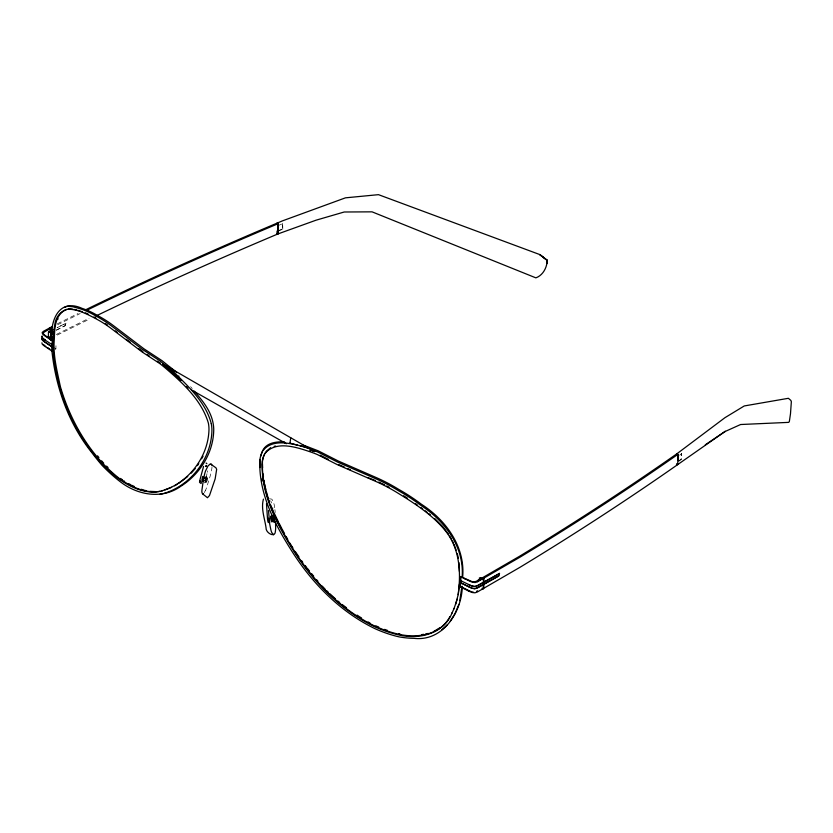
<?xml version="1.0" encoding="UTF-8"?>
<svg xmlns="http://www.w3.org/2000/svg" width="833" height="833" viewBox="0 0 833 833"><rect width="100%" height="100%" fill="white"/><g stroke="black" fill="none" stroke-linecap="round" stroke-linejoin="round"><path stroke-width="0.62" stroke-dasharray="4.17 3.12" d="M54.988 349.381L55.884 348.892L55.998 344.425M277.681 231.345L282.814 229.19L282.616 223.296L280.471 224.192M282.814 229.19L282.616 223.296M678.114 461.253L681.123 459.15L681.269 453.516L681.571 459.347L678.562 461.461M212.019 466.782L211.894 468.229A61.173 27.739 -51.3 0 1 209.749 477.476L206.594 487.565A19.149 8.684 -51.3 0 1 205.324 490.71M207.438 470.843L207.23 472.28M206.98 473.738L206.199 477.528L205.334 477.351M205.241 481.516L205.824 478.996L207.396 478.246L204.272 475.716M205.21 477.559A1.322 0.802 62.3 0 1 206.522 479.392L204.262 477.726M204.949 482.776L206.511 482.036L207.396 478.246M207.688 477.736L206.615 482.359L204.658 483.286L205.73 478.663L207.688 477.736L206.126 476.466M56.436 330.201L65.182 325.786L66.057 323.235L57.102 327.504M56.227 330.087L64.984 325.661L65.869 323.11M205.324 490.71L204.21 492.636M679.624 455.182L681.717 453.714M269.496 498.769L271.922 499.175L274.067 504.121A61.173 41.577 -70.6 0 1 274.682 507.766M57.383 323.766L78.135 313.489M57.571 324.776L80.187 313.541M57.3 327.619L66.057 323.235M56.311 334.481L89.006 318.289M57.3 335.053L89.943 318.893M204.095 480.662L205.959 479.777M277.826 225.712L282.96 223.546M278.357 230.658L282.47 228.929M206.24 479.319L204.71 477.923M52.885 346.882L55.884 348.892M205.418 476.903L206.199 477.528M204.741 478.35L206.188 479.516M204.949 480.766L206.511 482.036M190.632 386.658L192.204 388.605M270.725 500.789L271.548 502.945M272.776 507.443L272.974 508.307M205.095 477.892A1.052 0.646 62.3 0 1 206.147 479.246A1.052 0.646 62.3 0 1 205.116 479.579M205.189 477.85A1.052 0.646 62.3 0 1 206.24 479.194A1.052 0.646 62.3 0 1 205.21 479.527M206.459 479.641A1.322 0.802 62.3 0 1 205.033 479.402M274.921 509.629A61.173 41.577 -70.6 0 1 275.182 512.472"/><path stroke-width="1.25" d="M42.046 338.188A15.765 8.83 1.5 0 0 41.796 338.448L42.233 339.926A22.574 12.641 1.5 0 0 45.19 342.311L51.979 346.882L52.271 351.047L52.625 340.489L46.096 336.115A20.2 11.308 1.5 0 1 43.628 334.158L43.222 333.065A15.202 8.517 1.5 0 1 44.815 331.69L52.417 327.577M468.323 590.847A22.095 12.37 1.5 0 0 472.394 592.544L474.893 592.815A15.671 8.778 1.5 0 0 477.476 591.93L520.146 567.2A3603.423 2017.307 1.5 0 0 677.541 464.699A68.025 44.909 55 0 0 677.864 460.482L677.916 458.369A68.025 44.909 55 0 0 677.802 454.422L676.698 453.923A3602.017 2016.516 1.5 0 1 519.365 556.382L476.757 581.07A15.202 8.517 1.5 0 1 474.258 581.923L472.342 581.663A20.2 11.308 1.5 0 1 468.917 580.216L460.639 576.634L460.378 586.911L468.313 590.857M678.041 460.399L678.093 458.244A68.025 44.909 55 0 0 677.979 454.297L676.875 453.798L724.949 417.687L744.265 405.952L788.393 398.299L790.84 400.402L791.35 401.662L790.486 413.814L789.33 421.644L788.622 422.373L740.61 424.518L724.793 431.65M460.378 586.911L460.784 576.488M53.177 329.462L48.491 332.013L48.356 337.178L52.25 337.584M50.157 336.397L50.095 338.969L52.146 337.844M50.251 332.544L50.355 328.691L49.355 328.119A68.025 40.432 61.5 0 0 49.314 328.525M51.958 332.752L50.646 333.492L50.594 335.845L51.427 335.98M50.886 330.93L50.948 328.369L49.959 327.786A68.025 40.432 61.5 0 0 49.876 328.608M51.979 346.882L52.167 344.695L45.232 340.176M96.711 315.624A3602.017 2016.516 1.5 0 1 277.753 234.011L278.014 223.744L277.15 223.109A3603.423 2017.307 1.5 0 0 89.266 308.012L85.861 309.689M277.972 233.917L278.232 223.65L277.368 223.015L282.502 220.849L345.456 197.838L378.474 194.662L539.753 254.554L547.177 260.333C547.073 267.549 542.918 275.369 535.858 277.858L372.059 211.842L344.216 211.999L316.071 220.183L277.972 233.917L277.108 233.282A68.067 35.371 67.2 0 1 277.045 231.064M677.645 458.775L677.708 456.526M206.032 466.428L206.063 465.605M51.844 340.53C49.928 321.121 58.518 297.693 82.186 308.408A177.21 94.431 79.8 0 1 97.805 315.665M52.448 326.442L43.805 331.128A15.671 8.778 1.5 0 0 42.16 332.554L42.566 333.95A22.095 12.37 1.5 0 0 45.471 336.282L52.25 340.853L52.167 344.695M459.42 584.068L458.337 594.075L455.661 604.269M461.899 586.463L459.795 600.718M462.325 586.328C461.763 612.13 442.833 641.774 413.918 638.338A106.437 58.404 37.5 0 1 399.205 636.901L396.269 636.204A112.236 59.914 41.7 0 1 375.298 628.821C341.041 612.317 313.281 584.527 292.872 552.758C275.077 525.04 258.365 493.688 259.865 459.754A30.696 18.034 71.2 0 1 261.833 452.788C264.821 442.896 275.744 441.428 284.542 441.917M52.083 347.059L52.26 344.904M260.271 459.462L260.292 467.563M289.946 443.333L290.738 437.762M458.098 594.668C461.149 573.052 459.889 549.155 445.832 531.339C432.931 515.19 415.157 503.746 397.747 493.011A182.646 137.528 60.3 0 0 375.069 481.11L337.282 464.627L317.279 454.506A141.548 99.106 66.6 0 0 310.168 451.819C296.413 447.165 276.004 440.355 265.019 453.423M164.497 365.375L162.612 363.782L181.146 380.556M52.989 332.419C52.281 331.93 52.5 330.722 52.489 332.232M480.745 578.373C483.463 579.83 478.267 578.81 480.266 578.539M479.839 578.862L481.318 579.341L480.474 578.602M481.849 579.341L479.329 578.06L480.266 579.924M199.941 479.85L203.585 466.376M178.377 377.703L178.783 376.016M457.296 598.948L453.943 608.84M460.493 582.621L468.427 586.567A22.574 12.641 1.5 0 0 472.519 588.369L475.174 588.65A15.765 8.83 1.5 0 0 477.778 587.765L498.717 576.072L499.508 573.479L477.632 585.495A15.671 8.767 1.5 0 1 475.039 586.38L474.518 586.442M474.654 588.577L474.987 588.525A15.671 8.767 1.5 0 0 477.569 587.65L498.498 575.957L499.3 573.364M167.714 366.728L167.371 367.811L166.621 366.104L166.308 366.968L164.57 364.916M168.943 369.081L169.172 368.373M169.078 369.196L169.286 368.561L173.274 372.83M263.436 499.123C260.781 508.588 264.759 518.532 266.05 527.851C265.592 532.881 275.369 538.441 275.4 531.173A19.149 13.016 -70.6 0 0 275.65 527.435L275.494 521.385M168.516 368.738L168.807 367.936M168.797 368.967L169.078 368.228M458.879 604.362L455.068 613.484L450.247 621.179M164.695 365.541L165.496 366.26M57.748 319.424L58.018 318.789M42.077 336.407L42.483 337.802A22.064 12.349 1.5 0 0 45.378 340.124M451.913 613.244L454.193 608.246M461.669 587.026L460.534 586.744M205.855 466.49L206.272 465.772M452.132 612.713C443.916 633.923 418.76 640.046 398.382 634.819A108.623 57.987 41.7 0 1 375.329 627.01C341.728 610.974 314.853 583.569 294.736 552.643C277.597 525.394 260.771 494.958 262.228 461.721A28.593 16.795 71.2 0 1 264.061 455.234L266.383 451.215L270.652 447.623M201.596 458.806L203.075 456.224M197.452 465.626L198.754 463.512M449.955 616.524C440.334 635.204 417.208 638.38 398.632 634.225A108.623 57.987 41.7 0 1 375.579 626.426C341.978 610.381 315.103 582.985 294.986 552.05C277.847 524.811 261.021 494.375 262.478 461.138A28.593 16.795 71.2 0 1 264.311 454.641M262.853 450.84C271.985 438.627 290.248 443.26 302.816 446.415A148.139 99.96 71.2 0 1 309.886 448.977L317.654 451.975L337.917 462.253L375.277 478.538A186.561 140.475 60.3 0 1 398.445 490.699A177.21 139.538 57.7 0 1 420.925 505.444C445.114 521.125 464.637 547.26 462.117 577.394M42.014 338.552L42.431 339.947A22.064 12.349 1.5 0 0 45.326 342.28L52.104 346.84M41.9 342.821L42.306 344.227A22.095 12.37 1.5 0 0 45.211 346.559L51.99 351.12M195.245 468.573L191.257 473.144M460.482 580.549L468.479 584.422A22.064 12.349 1.5 0 0 472.55 586.109L473.425 586.432M447.352 624.75L441.854 629.779M203.439 493.605L202.513 493.782L201.919 492.324A20.804 9.434 -51.3 0 1 201.971 489.752L203.283 480.547A61.173 27.739 -51.3 0 1 205.428 471.291L207.948 465.991L210.364 463.835L215.986 467.854L216.663 469.375L215.153 478.902L209.489 495.541L207.469 497.728L202.513 493.782M481.318 579.154L479.496 578.414L480.474 578.269M479.298 579.466L479.371 580.101M187.748 476.476L180.615 481.974M481.359 579.258L479.693 578.716M705.28 444.822L725.335 431.286L677.718 464.575L676.604 464.075M178.314 483.567L180.126 482.349M439.532 627.967L433.743 631.476M499.508 573.479L477.819 585.609A15.765 8.819 1.5 0 1 475.216 586.494L474.31 586.442M174.566 485.837L177.419 484.171M477.736 581.653L520.406 556.933A3603.423 2017.307 1.5 0 0 677.802 454.422M476.497 591.347L477.528 590.784M86.809 310.293L90.214 308.616A3602.017 2016.516 1.5 0 1 278.014 223.744M64.526 307.419L66.89 306.388M66.744 309.459C55.02 313.833 54.655 328.348 54.353 338.771C52.76 354.879 57.092 370.789 60.33 386.439C68.629 414.949 82.686 441.511 102.823 463.44A108.623 36.912 58.3 0 0 119.629 478.652M171.577 487.336L161.8 490.897M272.839 515.356L270.787 516.221L271.412 521.833M164.872 489.95C189.414 481.182 207.656 457.036 208.927 430.953A28.593 19.971 61.7 0 0 208.365 423.07C201.711 400.548 183.229 383.419 165.871 368.519A141.548 89.86 72.1 0 0 159.769 363.573L141.995 351.88L112.642 329.597A182.646 103.094 76.5 0 0 95.91 318.758C87.35 314.187 78.125 309.376 68.212 309.168M163.601 493.521C190.278 485.67 210.593 459.826 211.874 432.046A30.696 21.439 61.7 0 0 211.27 423.591M425.715 634.007L428.224 633.403M162.706 490.689C147.191 495.125 131.166 487.763 118.723 478.85A108.623 36.912 58.3 0 1 101.907 463.648C78.958 438.522 63.339 407.202 56.634 373.892C52.698 356.982 51.938 339.416 55.207 322.329C56.915 314.478 64.578 307.325 72.981 309.199M274.182 446.342L275.65 446.061M421.706 634.631L423.705 634.319M160.134 491.293C145.577 493.782 131.197 486.899 119.629 478.642M160.019 494.115L162.789 493.709M48.491 332.013L52.833 332.534M156.125 491.637L150.065 491.345M67.577 306.284L72.888 306.773L80.364 308.824A177.21 94.431 79.8 0 1 95.993 316.082M474.612 588.723L472.53 588.358A22.064 12.349 1.5 0 1 468.438 586.557M474.435 586.567L473.613 586.359M473.519 592.242L472.082 591.93A20.2 11.308 1.5 0 1 471.79 591.846M474.206 586.547L473.102 586.255M52.771 331.315L50.896 330.701M50.646 333.492L52.791 333.939M398.882 633.642L399.902 633.84M74.356 309.397L76.709 309.991M144.203 490.2L145.848 490.616M289.967 443.156L297.433 445.134M299.932 445.79L308.637 448.102M472.665 582.267L475.154 582.538A15.671 8.778 1.5 0 0 477.736 581.653M472.873 586.297L472.582 586.213A22.553 12.63 1.5 0 1 468.427 584.485M141.308 489.283L143.245 489.898M309.459 450.924L310.417 451.236M77.885 310.282L82.217 311.74M273.526 516.221L272.506 516.033L273.37 516.491M273.141 517.376L271.048 516.647L271.558 521.229L274.703 522.322L274.192 517.741M50.511 339.885L50.74 339.968A6.393 3.582 1.5 0 1 51.417 340.281M480.579 579.383L479.662 578.706M367.78 477.559L375.319 480.516M85.247 312.833L88.121 314.062M338.687 464.564L344.508 467.157M347.996 468.719L350.329 469.76M676.438 464.189L677.541 464.699M132.03 485.4L134.155 486.389M273.568 534.807L271.829 532.683A20.804 14.14 -70.6 0 1 270.798 529.486L268.528 518.209M460.639 576.634L468.573 580.58A22.095 12.37 1.5 0 0 472.655 582.267M460.42 582.694L468.354 586.64M461.034 586.713L468.646 590.493A20.2 11.308 1.5 0 0 469.51 590.909M320.174 455.234L328.275 459.347M128.761 483.723L130.937 484.837M93.921 316.967L95.941 318.112M191.34 389.854L286.406 443.729M368.092 621.949L369.998 623.032M309.761 448.748L166.621 366.104L166.819 367.353M311.844 449.945L314.728 451.611L310.397 450.153L310.886 449.393L311.344 450.455M482.89 577.748L483.89 578.321A68.025 40.432 61.5 0 1 483.973 582.277L483.931 584.422A68.025 40.432 61.5 0 1 483.629 588.556M482.297 578.071L483.286 578.643A68.025 40.432 61.5 0 1 483.379 582.6L483.327 584.756M50.292 331.034L51.386 331.669A1.697 0.948 1.5 0 1 53.031 331.451M482.026 588.348L483.025 588.921M359.783 616.889L361.584 618.024M123.961 480.953L124.544 481.318M403.609 495.77L407.316 498.103M147.024 354.379L149.076 355.722M157.302 361.126L160.394 363.146M357.086 615.118L358.877 616.295M47.825 347.725L49.824 349.058M52.364 350.766L51.698 350.412L52.271 351.047M311.761 449.987L313.51 451.184M415.48 503.621L417.187 504.871M276.879 233.375L277.753 234.011M126.2 339.281L130.375 342.384M138.726 348.579L142.901 351.682M420.894 507.568L422.664 508.89M120.535 478.434L122.534 479.933M342.155 604.487L346.476 607.736M425.33 510.879L427.058 512.253M428.797 513.638L430.526 515.023M204.262 477.726L202.7 476.466L201.825 480.245L203.387 481.516M206.074 463.033L206.865 463.679M115.329 330.878L117.109 332.377M337.948 601.062L339.677 602.519M176.825 372.643L175.378 371.372A148.139 101.168 70.5 0 0 168.651 365.979L161.935 360.606L143.911 348.788L114.912 326.755A186.561 105.302 76.5 0 0 97.815 315.665M335.501 598.906L329.868 593.783M434.826 518.647L442.656 526.487L448.539 534.307M326.744 590.784L328.306 592.284M103.729 463.231L101.595 460.805M322.225 586.099L325.141 589.212M211.28 464.043L211.853 465.064M316.509 579.591L317.914 581.236M186.436 386.533L187.998 388.365M194.079 391.052C202.388 400.371 210.749 410.544 213.092 423.174A30.696 21.439 61.7 0 1 213.685 431.64C212.738 453.985 199.326 474.727 180.553 486.441C161.758 499.883 136.508 494.896 119.442 481.099A112.236 38.141 58.3 0 1 104.271 467.615L102.032 465.335A106.437 30.467 60.1 0 1 91.463 452.173C68.525 423.362 55.707 387.241 51.896 350.828M311.594 573.645L313.708 576.228M97.534 455.818L98.898 457.515M307.45 568.45L309.512 571.053M305.263 565.628L306.763 567.585M301.484 560.536L302.754 562.348M295.236 551.467L298.943 556.913M291.644 546.011L292.841 547.822M289.905 543.106L290.988 544.969M449.685 536.119L451.278 538.868M286.136 536.483L287.739 539.357M282.481 529.778L284.542 533.609M279.013 523.072L281.971 528.82M278.441 521.927L274.036 512.764M452.381 540.961L453.506 543.303M272.224 508.776L273.495 511.618M270.621 504.985L271.808 507.818M454.068 544.47L456.151 550.176M268.809 500.185L269.434 502.007M268.195 498.249L266.529 492.136M265.581 488.138L266.05 490.137M457.338 553.768L458.369 558.225M211.27 423.591C205.751 402.433 188.612 386.689 173.556 371.789A148.139 101.168 70.5 0 0 166.839 366.395L160.113 361.022L142.099 349.204L113.101 327.171A186.561 105.302 76.5 0 0 96.003 316.082M264.759 484.202L265.373 487.149M264.051 480.318L264.405 482.255M261.697 479.079L262.062 481.068M263.155 473.998L263.467 476.497M269.319 519.677L268.497 510.483M267.528 519.209L266.498 503.715M262.603 467.875L262.447 463.773M458.921 562.608L459.41 571.407M462.648 577.373C465.46 546.854 446.04 520.115 421.425 504.267A177.21 139.538 57.7 0 0 398.945 489.523A186.561 140.475 60.3 0 0 375.766 477.361L338.417 461.076L318.154 450.799L310.386 447.8A148.139 99.96 71.2 0 0 303.316 445.239M203.71 478.673A1.052 0.646 62.3 0 0 203.741 480.474A1.052 0.646 62.3 0 1 203.616 478.715M203.741 480.662A1.052 0.646 62.3 0 1 202.877 479.35A1.052 0.646 62.3 0 1 203.71 478.86M203.773 480.901A1.322 0.802 62.3 0 1 202.69 479.256A1.322 0.802 62.3 0 1 203.731 478.642M481.578 579.351A1.697 0.948 1.5 0 0 481.13 578.425L480.37 578.164A10.267 5.748 1.5 0 0 483.775 578.3M470.947 591.524A20.2 11.308 1.5 0 1 469.791 591.045M465.147 579.154A6.393 3.582 1.5 0 1 465.574 579.383M378.765 482.068A182.646 137.528 60.3 0 1 381.045 483.14M382.191 483.692A182.646 137.528 60.3 0 1 384.471 484.827M386.741 486.003A182.646 137.528 60.3 0 1 389.011 487.211M260.833 456.078A30.696 18.034 71.2 0 1 262.333 451.611M387.48 630.404A108.623 57.987 41.7 0 1 384.586 629.384M378.744 627.093A108.623 57.987 41.7 0 1 375.829 625.833M108.03 467.532A108.623 36.912 58.3 0 1 106.593 466.126M105.239 323.475A182.646 103.094 76.5 0 1 107.332 324.86M173.233 373.58A142.256 97.149 70.5 0 1 174.649 374.808M45.253 340.166A22.553 12.63 1.5 0 1 42.275 337.792L41.858 336.303A15.765 8.819 1.5 0 1 42.108 336.043M45.846 346.382A20.2 11.308 1.5 0 1 45.346 346.059M44.461 345.403A20.2 11.308 1.5 0 1 44.264 345.237M43.701 344.747A20.2 11.308 1.5 0 1 43.368 344.425M483.327 584.714A68.025 40.432 61.5 0 1 483.025 588.879M478.423 580.945A1.697 0.948 1.5 0 1 479.454 579.56M478.913 580.153A1.135 0.635 1.5 0 1 479.329 579.935M277.108 223.504A68.025 35.35 67.2 0 1 277.15 223.109M277.295 223.827A68.025 35.35 67.2 0 1 277.368 223.015M53 334.699A1.697 0.948 1.5 0 1 50.917 333.981A1.697 0.948 1.5 0 1 52.115 332.836M52.854 334.387A1.135 0.635 1.5 0 1 51.99 333.21M51.927 336.657A1.135 0.635 1.5 0 1 51.365 336.095M52.062 337.032A1.697 0.948 1.5 0 1 51.021 335.616M547.177 260.333L547.073 263.072L547.177 260.333L539.753 254.554L547.177 260.333M547.229 261.208L546.927 263.478L547.229 261.208M199.753 480.703L199.504 482.307L201.097 483.556L201.378 481.797L199.753 480.703M269.6 522.78L268.059 522.218L267.643 520.052L269.226 520.823L269.6 522.78M272.131 519.105A1.052 0.635 62.9 0 0 273.255 520.458A1.052 0.635 62.9 0 0 273.234 518.886A1.052 0.635 62.9 0 0 272.131 519.105M271.922 519.198A1.052 0.635 62.9 0 0 273.047 520.552A1.052 0.635 62.9 0 0 273.037 518.969A1.052 0.635 62.9 0 0 271.922 519.198M271.745 519.105A1.322 0.791 62.9 0 0 273.141 520.792A1.322 0.791 62.9 0 0 273.12 518.824A1.322 0.791 62.9 0 0 271.745 519.105"/></g></svg>
